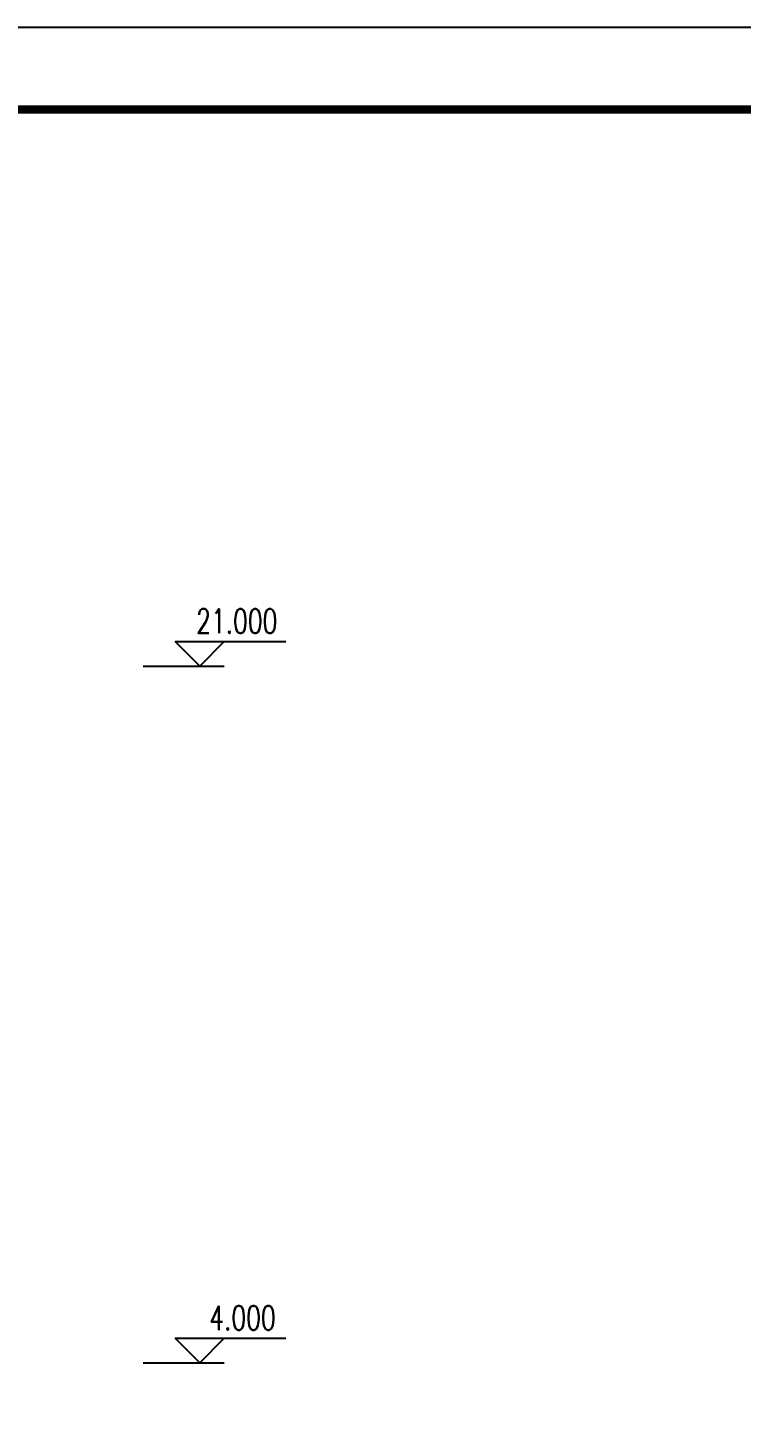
# Model space of a CAD drawing. Extents: x 69728788 to 150676229, y 15322671 to 43663798.
# Drawn here: x 75240937 to 75258361, y 19884883 to 19918503 of the extents above; entities that cross this region are included whole.
import ezdxf

# ---------------------------------------------------------------- set-up
doc = ezdxf.new("R2010")
doc.units = 0
doc.header["$LTSCALE"] = 1000
doc.header["$MEASUREMENT"] = 0
for name, color, linetype in [('AXIS', 3, 'CONTINUOUS'), ('DIM_ELEV', 3, 'CONTINUOUS'), ('PUB_TEXT', 7, 'CONTINUOUS'), ('PUB_TITLE', 4, 'CONTINUOUS')]:
    doc.layers.add(name, color=color, linetype=linetype)
doc.styles.add('_TCH_DIM', font='SIMPLEX', dxfattribs={"bigfont": 'GBCBIG'})

msp = doc.modelspace()

# ---------------------------------------------------------------- linework, layer by layer
at = {"layer": 'AXIS'}
for p, q in [((75243761.3, 19902922.3), (75245739.5, 19902922.3)), ((75243761.3, 19885922.3), (75245739.5, 19885922.3))]:
    msp.add_line(p, q, dxfattribs=at)
at = {"layer": 'DIM_ELEV'}
for p, q in [((75245139.5, 19902922.3), (75244539.5, 19903522.3)), ((75244539.5, 19903522.3), (75247236.6, 19903522.3)), ((75245139.5, 19902922.3), (75245739.5, 19903522.3)), ((75245139.5, 19885922.3), (75244539.5, 19886522.3)), ((75244539.5, 19886522.3), (75247236.6, 19886522.3)), ((75245139.5, 19885922.3), (75245739.5, 19886522.3))]:
    msp.add_line(p, q, dxfattribs=at)
at = {"layer": 'PUB_TITLE'}
msp.add_lwpolyline([(75107584.3, 19799702.8), (75275784.3, 19799702.8), (75275784.3, 19918502.8), (75107584.3, 19918502.8)], close=True, dxfattribs=at)
at = {"layer": 'PUB_TITLE', "const_width": 200}
msp.add_lwpolyline([(75112584.3, 19801702.8), (75273784.3, 19801702.8), (75273784.3, 19916502.8), (75112584.3, 19916502.8)], close=True, dxfattribs=at)

# ---------------------------------------------------------------- texts
at = {"layer": 'PUB_TEXT', "style": '_TCH_DIM', "width": 0.705882}
for s, p in [('21.000', (75245052.5, 19903722.3)), ('4.000', (75245372.5, 19886722.3))]:
    msp.add_text(s, height=595, dxfattribs=at).set_placement(p)

doc.saveas('drawing.dxf')
